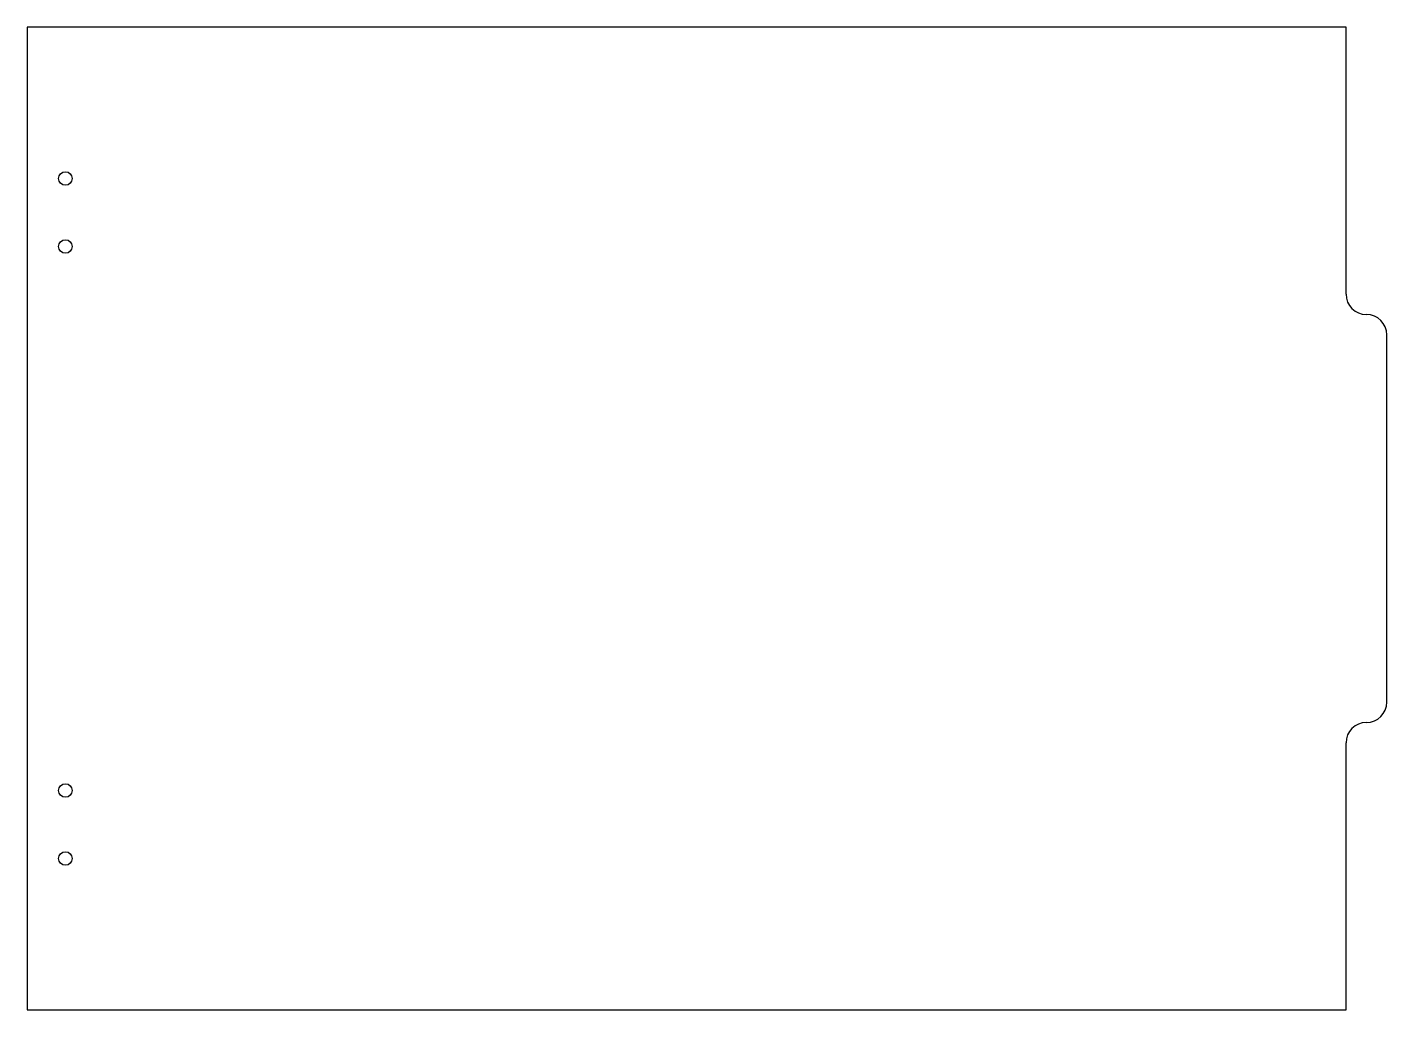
# Model space of a CAD drawing. Header units: millimetres. Extents: x -194 to 206, y -144 to 144.
import ezdxf

# ---------------------------------------------------------------- set-up
doc = ezdxf.new("R2010")
doc.units = ezdxf.units.MM

msp = doc.modelspace()

# ---------------------------------------------------------------- linework, layer by layer
at = {"color": 7, "linetype": 'Continuous', "lineweight": 25}
for p, q in [((-194, 144.5), (-194, -144.5)), ((194, 144.5), (-194, 144.5)), ((194, 66), (194, 144.5)), ((206, -54), (206, 54)), ((194, -144.5), (194, -66)), ((-194, -144.5), (194, -144.5))]:
    msp.add_line(p, q, dxfattribs=at)
for centre in [(-182.76, 100), (-182.76, 80), (-182.76, -80), (-182.76, -100)]:
    msp.add_circle(centre, 2, dxfattribs=at)
for centre, start, end in [((200, 66), 180, 270), ((200, 54), 0, 90), ((200, -54), 270, 0), ((200, -66), 90, 180)]:
    msp.add_arc(centre, 6, start, end, dxfattribs=at)

doc.saveas('drawing.dxf')
